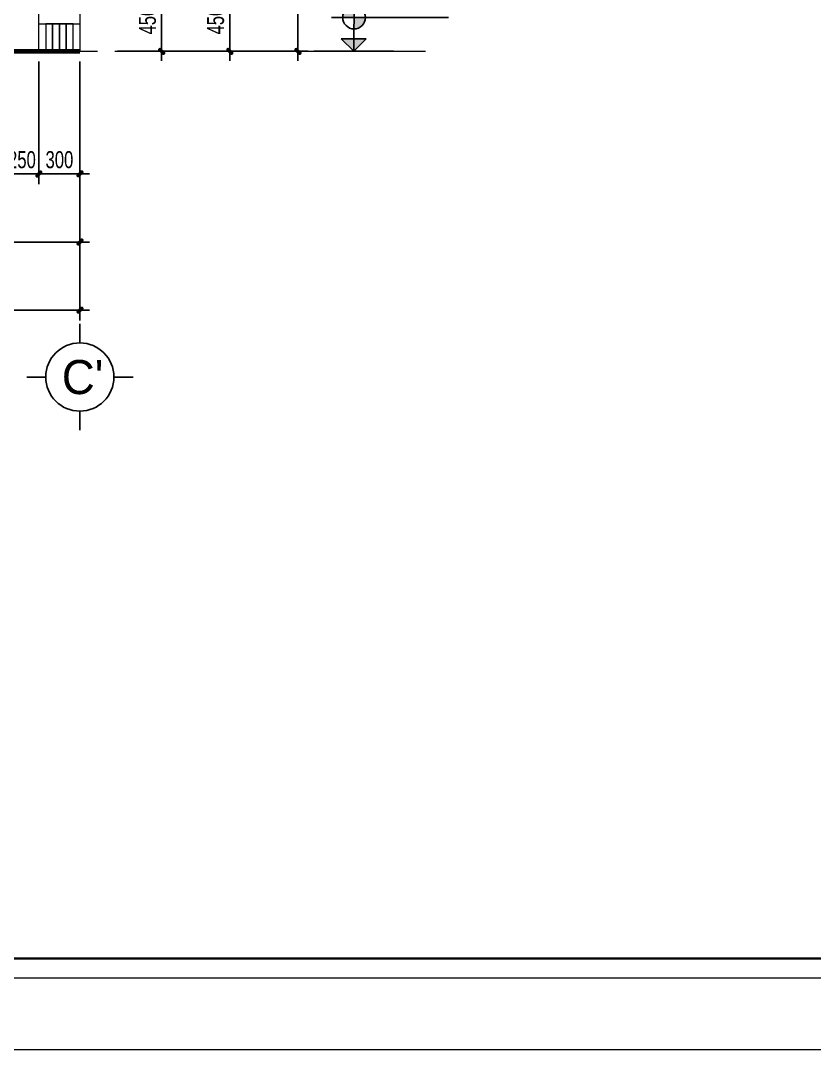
# Model space of a CAD drawing. Header units: inches. Extents: x 88947 to 296847, y 35049 to 161062.
# Drawn here: x 196769 to 202594, y 98056 to 105603 of the extents above; entities that cross this region are included whole.
import ezdxf
from ezdxf.enums import TextEntityAlignment as Align

# ---------------------------------------------------------------- set-up
doc = ezdxf.new("R2010")
doc.units = ezdxf.units.IN
doc.header["$MEASUREMENT"] = 0
doc.header["$PDMODE"] = 1
doc.linetypes.add('ACAD_ISO03W100', pattern=[30, 12, -18])
doc.linetypes.add('CENTER', pattern=[50.8, 31.75, -6.35, 6.35, -6.35])
for name, color, linetype, lineweight in [('A-Dims', 145, 'Continuous', 25), ('A-Text', 30, 'Continuous', 9), ('A-Wall', 2, 'Continuous', 35), ('DIM', 7, 'Continuous', 25), ('GHICHU', 40, 'Continuous', 18), ('HACTH', 8, 'Continuous', 5), ('KHUNG 1', 6, 'Continuous', 70), ('KHUNG 2', 144, 'Continuous', 18), ('NETMANH', 192, 'Continuous', 18), ('THAY', 3, 'Continuous', 18), ('TRUC', 252, 'ACAD_ISO03W100', 13)]:
    doc.layers.add(name, color=color, linetype=linetype, lineweight=lineweight)
doc.styles.add('FRANKO', font='VFRANKO.TTF')
doc.styles.add('TEXT', font='VHELVCN.TTF')
doc.styles.add('VHELVEN', font='VHELVEN.TTF')
doc.styles.add('VNI-HELVE-CONDENSE', font='VNARIAL.TTF', dxfattribs={"width": 0.7})
doc.dimstyles.new('TAS-100', dxfattribs={"dimscale": 50, "dimtxt": 2.5, "dimasz": 0.7, "dimexe": 1.5, "dimexo": 1.5, "dimgap": 0.8, "dimtad": 1, "dimdec": 0, "dimzin": 3, "dimdsep": 46, "dimtxsty": 'VNI-HELVE-CONDENSE', "dimblk": 'TICK', "dimcen": 2.5, "dimclrt": 71, "dimazin": 2, "dimtfac": 0.75, "dimtdec": 0, "dimtix": 1, "dimtmove": 2, "dimatfit": 2, "dimldrblk": 'TICK123', "dimfxl": 1.5, "dimtolj": 1, "dimtzin": 0, "dimarcsym": 0})

# ---------------------------------------------------------------- blocks, each defined once
blk = doc.blocks.new('khung ten')
at = {"layer": 'A-Wall', "ltscale": 0.7}
blk.add_lwpolyline([(267204, -219099), (305804, -219099), (305804, -190799), (267204, -190799)], close=True, dxfattribs=at)
at = {"layer": 'KHUNG 2', "ltscale": 0.7}
blk.add_lwpolyline([(267004, -219299), (306004, -219299), (306004, -190599), (267004, -190599)], close=True, dxfattribs=at)
at = {"layer": 'NETMANH', "ltscale": 0.7}
blk.add_lwpolyline([(265004, -220042), (307004, -220042), (307004, -190342), (265004, -190342)], close=True, dxfattribs=at)
blk = doc.blocks.new('TICK')
at = {"layer": 'A-Dims', "color": 1}
for p, q in [((-2, 0), (2, 0)), ((0, 1.5), (0, -1.5))]:
    blk.add_line(p, q, dxfattribs=at)
at = {"layer": 'A-Dims', "color": 1, "const_width": 0.788}
blk.add_lwpolyline([(-0.33, -0.35), (0.38, 0.38)], dxfattribs=at)
at = {"layer": 'A-Dims', "color": 1, "const_width": 0.394}
for points in [[(0.24, 0.52, -0.414214), (0.52, 0.52, -1)], [(0.52, 0.52, -0.414214), (0.52, 0.24, -1)], [(-0.47, -0.21, 0.414214), (-0.47, -0.49, 1)], [(-0.47, -0.49, 0.414214), (-0.19, -0.49, 1)]]:
    blk.add_lwpolyline(points, format="xyb", dxfattribs=at)
blk = doc.blocks.new('*D2842')
at = {"layer": 'Defpoints', "color": 0}
for p in [(196654.3, 105378.1), (196904.3, 105378.1), (196904.3, 104478.1)]:
    blk.add_point(p, dxfattribs=at)
at = {"layer": 'DIM', "color": 0, "lineweight": -2}
for p, q in [((196654.3, 105303.1), (196654.3, 104403.1)), ((196904.3, 105303.1), (196904.3, 104403.1)), ((196619.3, 104478.1), (196584.3, 104478.1)), ((196654.3, 104478.1), (196904.3, 104478.1)), ((196939.3, 104478.1), (196974.3, 104478.1))]:
    blk.add_line(p, q, dxfattribs=at)
at = {"layer": 'DIM', "color": 0, "lineweight": -2, "xscale": 35, "yscale": 35, "zscale": 35}
blk.add_blockref('TICK', (196654.3, 104478.1), dxfattribs=at)
at = {"layer": 'DIM', "color": 0, "lineweight": -2, "xscale": 35, "yscale": 35, "zscale": 35, "rotation": 180}
blk.add_blockref('TICK', (196904.3, 104478.1), dxfattribs=at)
at = {"layer": 'DIM', "color": 71, "insert": (196779.3, 104581.9), "char_height": 125, "attachment_point": 5, "style": 'VNI-HELVE-CONDENSE'}
blk.add_mtext('\\A1;250', dxfattribs=at)
blk = doc.blocks.new('TICK123')
at = {"layer": 'A-Dims', "color": 1}
blk.add_lwpolyline([(0.05, 0, 0, 0.84, 0), (-2.11, 0, 8.4, 8.4, 0)], format="xyseb", dxfattribs=at)
blk = doc.blocks.new('*D2843')
at = {"layer": 'Defpoints', "color": 0}
for p in [(196904.3, 105378.1), (197204.3, 105378.1), (197204.3, 104478.1)]:
    blk.add_point(p, dxfattribs=at)
at = {"layer": 'DIM', "color": 0, "lineweight": -2}
for p, q in [((196904.3, 105303.1), (196904.3, 104403.1)), ((197204.3, 105303.1), (197204.3, 104403.1)), ((196939.3, 104478.1), (197169.3, 104478.1))]:
    blk.add_line(p, q, dxfattribs=at)
at = {"layer": 'DIM', "color": 0, "lineweight": -2, "xscale": 35, "yscale": 35, "zscale": 35, "rotation": 180}
blk.add_blockref('TICK', (196904.3, 104478.1), dxfattribs=at)
at = {"layer": 'DIM', "color": 0, "lineweight": -2, "xscale": 35, "yscale": 35, "zscale": 35}
blk.add_blockref('TICK', (197204.3, 104478.1), dxfattribs=at)
at = {"layer": 'DIM', "color": 71, "insert": (197054.3, 104582), "char_height": 125, "attachment_point": 5, "style": 'VNI-HELVE-CONDENSE'}
blk.add_mtext('\\A1;300', dxfattribs=at)
blk = doc.blocks.new('*D925')
at = {"layer": 'Defpoints', "color": 0}
for p in [(195254.3, 105378.1), (197204.3, 105378.1), (197204.3, 103978.1)]:
    blk.add_point(p, dxfattribs=at)
at = {"layer": 'DIM', "color": 0, "lineweight": -2}
for p, q in [((195254.3, 105303.1), (195254.3, 103903.1)), ((197204.3, 105303.1), (197204.3, 103903.1)), ((195289.3, 103978.1), (197169.3, 103978.1))]:
    blk.add_line(p, q, dxfattribs=at)
at = {"layer": 'DIM', "color": 0, "lineweight": -2, "xscale": 35, "yscale": 35, "zscale": 35, "rotation": 180}
blk.add_blockref('TICK', (195254.3, 103978.1), dxfattribs=at)
at = {"layer": 'DIM', "color": 0, "lineweight": -2, "xscale": 35, "yscale": 35, "zscale": 35}
blk.add_blockref('TICK', (197204.3, 103978.1), dxfattribs=at)
at = {"layer": 'DIM', "color": 71, "insert": (196229.3, 104081.9), "char_height": 125, "attachment_point": 5, "style": 'VNI-HELVE-CONDENSE'}
blk.add_mtext('\\A1;1950', dxfattribs=at)
blk = doc.blocks.new('*D1012')
at = {"layer": 'Defpoints', "color": 0}
for p in [(197405, 105828.1), (197804.3, 105828.1), (197405, 105378.1)]:
    blk.add_point(p, dxfattribs=at)
at = {"layer": 'DIM', "color": 0, "lineweight": -2}
for p, q in [((197480, 105828.1), (197879.3, 105828.1)), ((197804.3, 105413.1), (197804.3, 105793.1)), ((197480, 105378.1), (197879.3, 105378.1))]:
    blk.add_line(p, q, dxfattribs=at)
at = {"layer": 'DIM', "color": 0, "lineweight": -2, "xscale": 35, "yscale": 35, "zscale": 35}
for p, rotation in [((197804.3, 105828.1), 90), ((197804.3, 105378.1), 270)]:
    blk.add_blockref('TICK', p, dxfattribs=dict(at, rotation=rotation))
at = {"layer": 'DIM', "color": 71, "insert": (197700.5, 105603.1), "char_height": 125, "attachment_point": 5, "rotation": 90, "style": 'VNI-HELVE-CONDENSE'}
blk.add_mtext('\\A1;450', dxfattribs=at)
blk = doc.blocks.new('*D1022')
at = {"layer": 'Defpoints', "color": 0}
for p in [(197405, 112628.1), (197405, 105378.1), (198804.3, 105378.1)]:
    blk.add_point(p, dxfattribs=at)
at = {"layer": 'DIM', "color": 0, "lineweight": -2}
for p, q in [((197480, 112628.1), (198879.3, 112628.1)), ((198804.3, 112593.1), (198804.3, 105413.1)), ((197480, 105378.1), (198879.3, 105378.1))]:
    blk.add_line(p, q, dxfattribs=at)
at = {"layer": 'DIM', "color": 0, "lineweight": -2, "xscale": 35, "yscale": 35, "zscale": 35}
for p, rotation in [((198804.3, 112628.1), 90), ((198804.3, 105378.1), 270)]:
    blk.add_blockref('TICK', p, dxfattribs=dict(at, rotation=rotation))
at = {"layer": 'DIM', "color": 71, "insert": (198700.5, 109003.1), "char_height": 125, "attachment_point": 5, "rotation": 90, "style": 'VNI-HELVE-CONDENSE'}
blk.add_mtext('\\A1;7250', dxfattribs=at)
blk = doc.blocks.new('*D1023')
at = {"layer": 'Defpoints', "color": 0}
for p in [(197405, 105828.1), (198304.3, 105828.1), (197405, 105378.1)]:
    blk.add_point(p, dxfattribs=at)
at = {"layer": 'DIM', "color": 0, "lineweight": -2}
for p, q in [((197480, 105828.1), (198379.3, 105828.1)), ((198304.3, 105413.1), (198304.3, 105793.1)), ((197480, 105378.1), (198379.3, 105378.1))]:
    blk.add_line(p, q, dxfattribs=at)
at = {"layer": 'DIM', "color": 0, "lineweight": -2, "xscale": 35, "yscale": 35, "zscale": 35}
for p, rotation in [((198304.3, 105828.1), 90), ((198304.3, 105378.1), 270)]:
    blk.add_blockref('TICK', p, dxfattribs=dict(at, rotation=rotation))
at = {"layer": 'DIM', "color": 71, "insert": (198200.5, 105603.1), "char_height": 125, "attachment_point": 5, "rotation": 90, "style": 'VNI-HELVE-CONDENSE'}
blk.add_mtext('\\A1;450', dxfattribs=at)
blk = doc.blocks.new('A$C688775B1')
h = blk.add_hatch(color=256)
h.paths.add_polyline_path([(332.2, 278.2), (332.2, 371.7, 0.414214), (238.7, 278.2)])
h.paths.add_polyline_path([(332.2, 278.2), (332.2, 184.7, 0.414214), (425.7, 278.2)])
h = blk.add_hatch(color=256)
h.paths.add_polyline_path([(433.6, 103.9), (329.8, 103.9), (329.8, 0)])
h.paths.add_polyline_path([(329.8, 103.9), (225.9, 103.9), (329.8, 0)])
for p, q in [((332.2, 465.2), (329.8, 0)), ((329.8, 0), (332.2, 465.2)), ((145.2, 278.2), (1113.8, 278.2)), ((329.8, 0), (225.9, 103.9)), ((225.9, 103.9), (433.6, 103.9)), ((329.8, 0), (433.6, 103.9)), ((0, 0), (659.5, 0))]:
    blk.add_line(p, q)
blk.add_circle((332.2, 278.2), 93.5)
at = {"style": 'TEXT'}
blk.add_attdef('CAO ÑOÄ', (473.8, 342), '', height=170, dxfattribs=at)
blk = doc.blocks.new('TRUCCOT')
for p, q in [((0, -140), (0, 0)), ((-250, -390), (-390, -390)), ((250, -390), (390, -390)), ((0, -640), (0, -780))]:
    blk.add_line(p, q)
blk.add_circle((0, -390), 250)
at = {"layer": 'GHICHU', "style": 'VHELVEN'}
blk.add_attdef('TRUC', text='', height=280, dxfattribs=at).set_placement((0, -390), align=Align.MIDDLE_CENTER)
blk = doc.blocks.new('*D1711')
at = {"layer": 'Defpoints', "color": 0}
for p in [(195254.3, 104878.1), (197204.3, 104878.1), (197204.3, 103478.1)]:
    blk.add_point(p, dxfattribs=at)
at = {"layer": 'DIM', "color": 0, "lineweight": -2}
for p, q in [((195254.3, 104803.1), (195254.3, 103403.1)), ((197204.3, 104803.1), (197204.3, 103403.1)), ((195289.3, 103478.1), (197169.3, 103478.1))]:
    blk.add_line(p, q, dxfattribs=at)
at = {"layer": 'DIM', "color": 0, "lineweight": -2, "xscale": 35, "yscale": 35, "zscale": 35, "rotation": 180}
blk.add_blockref('TICK', (195254.3, 103478.1), dxfattribs=at)
at = {"layer": 'DIM', "color": 0, "lineweight": -2, "xscale": 35, "yscale": 35, "zscale": 35}
blk.add_blockref('TICK', (197204.3, 103478.1), dxfattribs=at)
at = {"layer": 'DIM', "color": 71, "insert": (196229.3, 103581.9), "char_height": 125, "attachment_point": 5, "style": 'VNI-HELVE-CONDENSE'}
blk.add_mtext('\\A1;1950', dxfattribs=at)
blk = doc.blocks.new('*D3858')
at = {"layer": 'Defpoints', "color": 0}
for p in [(197405, 112628.1), (197405, 105378.1), (198804.3, 105378.1)]:
    blk.add_point(p, dxfattribs=at)
at = {"layer": 'DIM', "color": 0, "lineweight": -2}
for p, q in [((197480, 112628.1), (198879.3, 112628.1)), ((198804.3, 112593.1), (198804.3, 105413.1)), ((197480, 105378.1), (198879.3, 105378.1))]:
    blk.add_line(p, q, dxfattribs=at)
at = {"layer": 'DIM', "color": 0, "lineweight": -2, "xscale": 35, "yscale": 35, "zscale": 35}
for p, rotation in [((198804.3, 112628.1), 90), ((198804.3, 105378.1), 270)]:
    blk.add_blockref('TICK', p, dxfattribs=dict(at, rotation=rotation))
at = {"layer": 'DIM', "color": 71, "insert": (198700.5, 109003.1), "char_height": 125, "attachment_point": 5, "rotation": 90, "style": 'VNI-HELVE-CONDENSE'}
blk.add_mtext('\\A1;7250', dxfattribs=at)

msp = doc.modelspace()

# ---------------------------------------------------------------- linework, layer by layer
at = {"layer": 'HACTH'}
msp.add_lwpolyline([(196904.3, 105578.1), (197204.3, 105578.1)], dxfattribs=at)
msp.add_lwpolyline([(196904.3, 105578.1), (197204.3, 105578.1)], dxfattribs=at)
for points in [[(196954.4, 105578.1), (196954.4, 105378.1), (197004.4, 105378.1), (197004.4, 105578.1)], [(196954.4, 105578.1), (196954.4, 105378.1), (197004.4, 105378.1), (197004.4, 105578.1)], [(197004.4, 105578.1), (197004.4, 105378.1), (197054.4, 105378.1), (197054.4, 105578.1)], [(197004.4, 105578.1), (197004.4, 105378.1), (197054.4, 105378.1), (197054.4, 105578.1)], [(197054.4, 105578.1), (197054.4, 105378.1), (197104.4, 105378.1), (197104.4, 105578.1)], [(197054.4, 105578.1), (197054.4, 105378.1), (197104.4, 105378.1), (197104.4, 105578.1)], [(197104.4, 105578.1), (197104.4, 105378.1), (197154.4, 105378.1), (197154.4, 105578.1)], [(197104.4, 105578.1), (197104.4, 105378.1), (197154.4, 105378.1), (197154.4, 105578.1)]]:
    msp.add_lwpolyline(points, close=True, dxfattribs=at)
at = {"layer": 'KHUNG 1'}
msp.add_lwpolyline([(186654.3, 105378.1), (197204.3, 105378.1)], dxfattribs=at)
at = {"layer": 'THAY'}
msp.add_lwpolyline([(197204.3, 105828.1), (197204.3, 105378.1), (196904.3, 105378.1), (196904.3, 105828.1)], dxfattribs=at)
at = {"layer": 'TRUC', "linetype": 'CENTER', "ltscale": 20}
msp.add_lwpolyline([(184252.1, 105378.1), (199740.7, 105378.1)], dxfattribs=at)

# ---------------------------------------------------------------- block references
at = {"layer": 'A-Text', "xscale": 0.7071428571362048, "yscale": 0.7071428573544836, "zscale": 0.7071428573664265}
msp.add_blockref('khung ten', (-9348.5, 253657), dxfattribs=at)
at = {"layer": 'DIM'}
ref = msp.add_blockref('A$C688775B1', (198921.1, 105378.1), dxfattribs=dict(at, xscale=0.8875739644863643, yscale=0.8875739645009162, zscale=0.8875739644970414))
ref.add_attrib('CAO ÑOÄ', '%%P0.000', (199341.7, 105681.6), dxfattribs={"layer": '0', "height": 125, "style": 'FRANKO'})
ref = msp.add_blockref('A$C688775B1', (198921.1, 105378.1), dxfattribs=dict(at, xscale=0.8875739644863643, yscale=0.8875739645009162, zscale=0.8875739644970414))
ref.add_attrib('CAO ÑOÄ', '%%P0.000', (199341.7, 105681.6), dxfattribs={"layer": '0', "height": 125, "style": 'FRANKO'})
ref = msp.add_blockref('TRUCCOT', (197204.3, 103378.1), dxfattribs=dict(at, xscale=-1))
ref.add_attrib('TRUC', "C'", dxfattribs={"layer": 'GHICHU', "height": 250, "style": 'FRANKO'}).set_placement((197224.6, 102988.1), align=Align.MIDDLE_CENTER)
ref = msp.add_blockref('TRUCCOT', (197204.3, 103378.1), dxfattribs=dict(at, xscale=-1))
ref.add_attrib('TRUC', "C'", dxfattribs={"layer": 'GHICHU', "height": 250, "style": 'FRANKO'}).set_placement((197224.6, 102988.1), align=Align.MIDDLE_CENTER)

# ---------------------------------------------------------------- dimensions: what is measured, and where the dimension line sits
for base, p1, p2, picture, middle in [((198804.3, 105378.1), (197405, 112628.1), (197405, 105378.1), '*D1022', (198700.5, 109003.1)), ((198804.3, 105378.1), (197405, 112628.1), (197405, 105378.1), '*D3858', (198700.5, 109003.1)), ((197804.3, 105828.1), (197405, 105378.1), (197405, 105828.1), '*D1012', (197700.5, 105603.1)), ((198304.3, 105828.1), (197405, 105378.1), (197405, 105828.1), '*D1023', (198200.5, 105603.1))]:
    dim = msp.add_linear_dim(base=base, p1=p1, p2=p2, angle=90, dimstyle='TAS-100', dxfattribs=at)
    dim.commit()
    dim.dimension.update_dxf_attribs({"geometry": picture, "text_midpoint": middle})
for base, p1, p2, picture, middle in [((197204.3, 103978.1), (195254.3, 105378.1), (197204.3, 105378.1), '*D925', (196229.3, 104081.9)), ((196904.3, 104478.1), (196654.3, 105378.1), (196904.3, 105378.1), '*D2842', (196779.3, 104581.9)), ((197204.3, 104478.1), (196904.3, 105378.1), (197204.3, 105378.1), '*D2843', (197054.3, 104582)), ((197204.3, 103478.1), (195254.3, 104878.1), (197204.3, 104878.1), '*D1711', (196229.3, 103581.9))]:
    dim = msp.add_linear_dim(base=base, p1=p1, p2=p2, dimstyle='TAS-100', dxfattribs=at)
    dim.commit()
    dim.dimension.update_dxf_attribs({"geometry": picture, "text_midpoint": middle})

doc.saveas('drawing.dxf')
